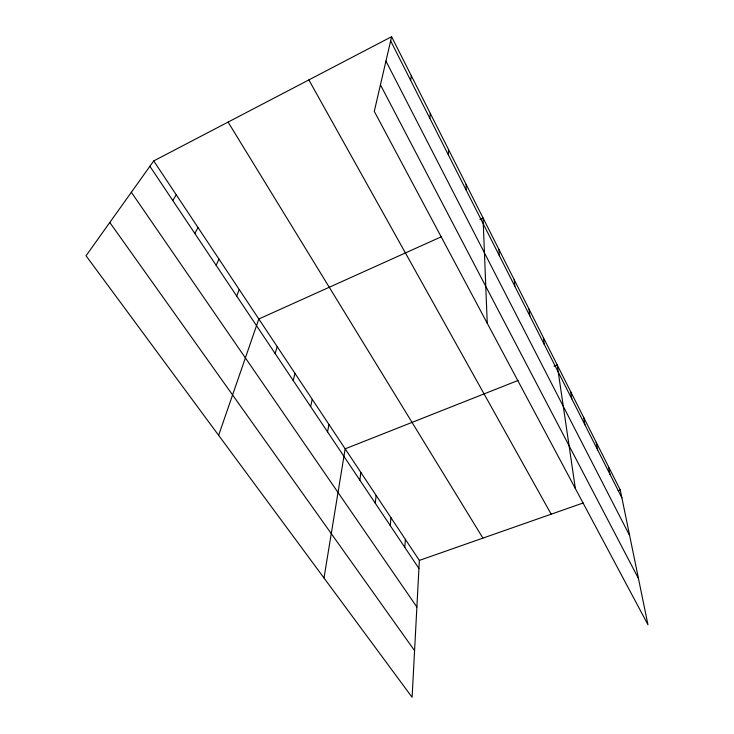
<?xml version="1.0" encoding="UTF-8"?>
<svg xmlns="http://www.w3.org/2000/svg" width="734" height="734" viewBox="0 0 734 734"><rect width="100%" height="100%" fill="white"/><g stroke="black" fill="none" stroke-linecap="round" stroke-linejoin="round"><path stroke-width="1.1" d="M448.346 154.883L448.538 149.553M153.718 160.929L419.353 560.4L412.104 697.3L86.034 255.771L153.718 160.929L391.607 36.7L620.276 489.973L647.966 624.753L374.285 111.366L391.607 36.7M404.792 547.344L405.361 539.362M429.858 118.348L430.289 113.385M390.24 525.59L390.965 517.718M375.267 503.203L376.147 495.432M359.834 480.137L360.889 472.485M410.636 80.364L411.324 75.795M323.997 577.997L345.163 448.841L518.103 380.441M327.538 431.849L328.96 424.463M310.62 406.563L312.244 399.333M293.169 380.469L295.004 373.404M275.14 353.522L277.204 346.641M218.631 435.317L258.827 318.996L441.675 236.605M236.678 296.013L239.247 289.554M216.126 265.304L218.989 259.084M194.84 233.485L198.006 227.531M172.784 200.501L176.261 194.831M479.944 219.365L483.045 217.961L487.248 323.263M554.042 366.229L557.216 364.972L575.373 488.578M419.353 560.4L583.227 502.955M618.156 490.707L620.276 489.973M109.797 222.466L414.572 650.636M131.349 192.271L416.884 607.027M149.892 166.279L418.921 568.465M228.09 122.092L482.926 538.114M308.858 79.914L551.179 514.185M380.441 84.832L638.461 578.493M385.946 61.078L629.644 535.554M390.644 40.847L621.891 497.836M608.431 466.494L609.945 474.228M596.219 442.29L597.632 449.896M583.622 417.325L584.925 424.784M570.63 391.571L571.804 398.865M543.362 337.512L544.261 344.429M529.04 309.124L529.792 315.84M514.231 279.773L514.828 286.251M498.909 249.404L499.331 255.634M466.108 184.39L466.145 190.051"/></g></svg>
